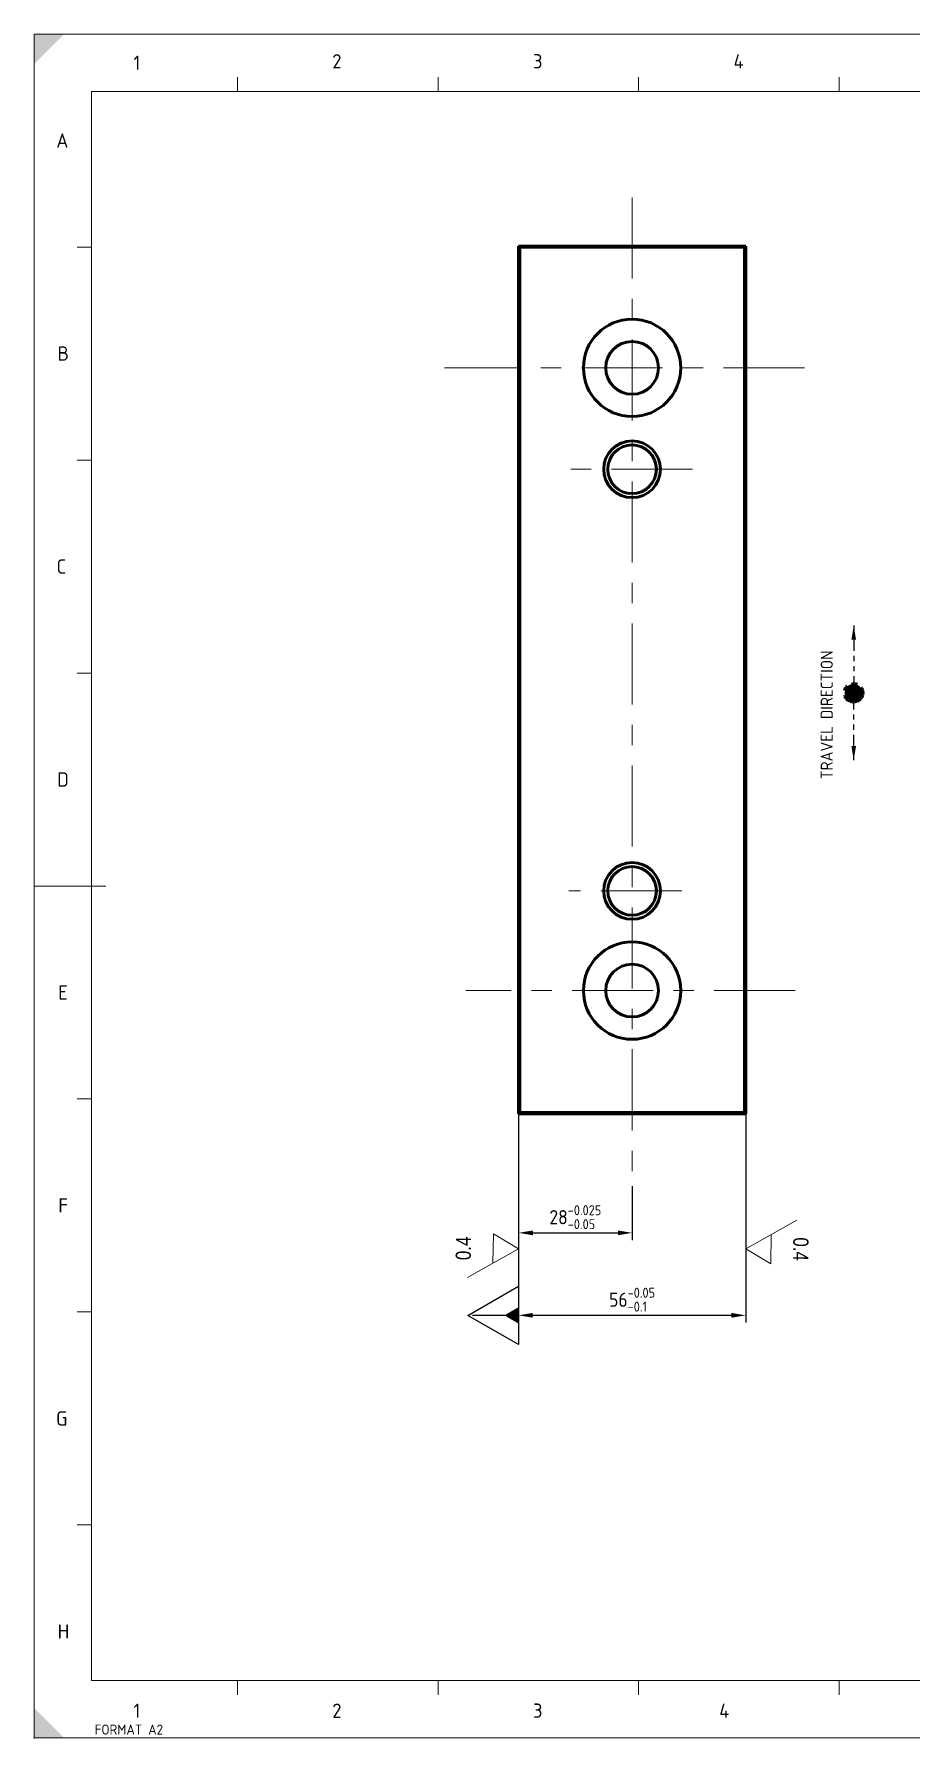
# Model space of a CAD drawing. Header units: millimetres. Extents: x 0 to 647, y 0 to 512.
# Drawn here: x 0 to 216.2, y 0 to 420 of the extents above; entities that cross this region are included whole.
import ezdxf
from ezdxf.enums import TextEntityAlignment as Align

# ---------------------------------------------------------------- set-up
doc = ezdxf.new("R2010")
doc.units = ezdxf.units.MM
doc.header["$LTSCALE"] = 5
doc.linetypes.add('CENTER', pattern=[7, 4, -1, 1, -1])
doc.linetypes.add('PHANTOM', pattern=[2.5, 1.25, -0.25, 0.25, -0.25, 0.25, -0.25])
doc.layers.get('0').update_dxf_attribs({"lineweight": 50})
for name, color, linetype, lineweight in [('15', 7, 'Continuous', 50), ('2', 4, 'Continuous', 50), ('20', 2, 'Continuous', 25), ('21', 140, 'PHANTOM', 70), ('37', 4, 'Continuous', 50), ('5', 3, 'Continuous', 25), ('7', 1, 'CENTER', 18), ('8', 1, 'Continuous', 25), ('Calqu4', 1, 'Continuous', 25)]:
    doc.layers.add(name, color=color, linetype=linetype, lineweight=lineweight)
doc.styles.add('BESCHRIFTUNG', font='ISOCP', dxfattribs={"width": 1.045})
doc.styles.get("Standard").update_dxf_attribs({"font": 'isocp.shx'})
doc.styles.add('Style-ENGINEERING', font='ENGINEERING.shx')
doc.dimstyles.new('DIM5', dxfattribs={"dimscale": 5, "dimtxt": 3.5, "dimasz": 2.5, "dimexe": 1, "dimexo": 1, "dimgap": 1.5, "dimtad": 1, "dimtxsty": 'Standard', "dimcen": 0, "dimclrd": 256, "dimclre": 256, "dimclrt": 2, "dimadec": 1, "dimazin": 2, "dimtp": 0.1, "dimtm": 0.1, "dimtfac": 0.6, "dimtmove": 0, "dimatfit": 1, "dimldrblk": 'OPEN30', "dimfxl": 0, "dimlwd": -1, "dimlwe": -1, "dimarcsym": 0})
doc.dimstyles.new('dimech1', dxfattribs={"dimtxt": 3.5, "dimasz": 3.5, "dimexe": 1.8, "dimexo": 0, "dimgap": 1, "dimtad": 1, "dimdsep": 46, "dimtxsty": 'Standard', "dimcen": 0, "dimclrd": 3, "dimclre": 3, "dimclrt": 2, "dimadec": 0, "dimazin": 0, "dimtfac": 0.7, "dimtmove": 0, "dimatfit": 3, "dimfxl": 0, "dimtolj": 1, "dimarcsym": 0})

# ---------------------------------------------------------------- blocks, each defined once
blk = doc.blocks.new('sha2')
at = {"layer": '15', "color": 7, "linetype": 'Continuous', "lineweight": 0}
for p, q in [((0, 210), (0, 192.323)), ((-246.851, 195.859), (-246.851, 199.395)), ((-197.41, 195.859), (-197.41, 199.395)), ((-147.97, 195.859), (-147.97, 199.395)), ((-98.528, 195.859), (-98.528, 199.395)), ((-49.087, 195.859), (-49.087, 199.395)), ((49.794, 195.859), (49.794, 199.395)), ((99.236, 195.859), (99.236, 199.395)), ((148.675, 195.859), (148.675, 199.395)), ((198.117, 195.859), (198.117, 199.395)), ((247.557, 195.859), (247.557, 199.395)), ((-282.872, 157.5), (-286.404, 157.5)), ((282.872, 157.5), (286.404, 157.5)), ((-282.872, 105), (-286.404, 105)), ((282.872, 105), (286.404, 105)), ((-282.872, 52.5), (-286.404, 52.5)), ((282.872, 52.5), (286.404, 52.5)), ((-296.998, 0), (-279.34, 0)), ((296.999, 0), (279.34, 0)), ((-282.872, -52.5), (-286.404, -52.5)), ((282.872, -52.5), (286.404, -52.5)), ((-282.872, -105), (-286.404, -105)), ((282.872, -105), (286.404, -105)), ((-282.872, -157.5), (-286.404, -157.5)), ((282.872, -157.5), (286.404, -157.5)), ((0, -210), (0, -192.323)), ((-246.851, -195.859), (-246.851, -199.395)), ((-197.41, -195.859), (-197.41, -199.395)), ((-147.97, -195.859), (-147.97, -199.395)), ((-98.528, -195.859), (-98.528, -199.395)), ((-70.63, -195.859), (-70.63, -199.395)), ((-63.568, -195.859), (-63.568, -197.98)), ((-56.504, -195.859), (-56.504, -197.98)), ((-49.441, -195.859), (-49.441, -197.98)), ((-42.377, -195.859), (-42.377, -197.98)), ((-35.315, -195.859), (-35.315, -199.395)), ((-28.252, -195.859), (-28.252, -197.98)), ((-21.189, -195.859), (-21.189, -197.98)), ((-14.125, -195.859), (-14.125, -197.98)), ((-7.063, -195.859), (-7.063, -197.98)), ((7.063, -195.859), (7.063, -197.98)), ((14.125, -195.859), (14.125, -197.98)), ((21.189, -195.859), (21.189, -197.98)), ((28.252, -195.859), (28.252, -197.98)), ((35.316, -195.859), (35.316, -199.395)), ((42.378, -195.859), (42.378, -197.98)), ((49.44, -195.859), (49.44, -197.98)), ((56.504, -195.859), (56.504, -197.98)), ((63.568, -195.859), (63.568, -197.98)), ((70.63, -195.859), (70.63, -199.395)), ((98.882, -195.859), (98.882, -199.395)), ((148.675, -195.859), (148.675, -199.395)), ((198.117, -195.859), (198.117, -199.395)), ((247.557, -195.859), (247.557, -199.395)), ((70.63, -197.98), (-70.63, -197.98))]:
    blk.add_line(p, q, dxfattribs=at)
at = {"layer": '15', "color": 8, "linetype": 'Continuous', "lineweight": 0}
blk.add_lwpolyline([(-296.998, 210), (297, 210), (297, -210), (-296.998, -210)], close=True, dxfattribs=at)
at = {"layer": '15', "color": 7, "linetype": 'Continuous', "lineweight": 0}
blk.add_lwpolyline([(-282.872, 195.859), (282.872, 195.859), (282.872, -195.859), (-282.872, -195.859)], close=True, dxfattribs=at)
for points in [[(-296.998, 202.576), (-289.582, 210), (-296.998, 210)], [(297, 202.576), (289.584, 210), (297, 210)], [(-296.998, -202.576), (-289.582, -210), (-296.998, -210)], [(297, -202.576), (289.584, -210), (297, -210)]]:
    blk.add_solid(points, dxfattribs=at)
at = {"layer": '15', "color": 7, "linetype": 'Continuous', "lineweight": 0, "style": 'BESCHRIFTUNG'}
for s, height, width, p in [('1', 3.535, 1.043817, (-272.489, 201.162)), ('2', 3.535, 1.043817, (-223.468, 201.516)), ('3', 3.535, 1.043817, (-173.991, 201.516)), ('4', 3.535, 1.043817, (-124.557, 201.516)), ('5', 3.535, 1.043817, (-75.098, 201.516)), ('6', 3.535, 1.043817, (-25.842, 201.516)), ('7', 3.535, 1.043817, (23.12, 201.516)), ('8', 3.535, 1.043817, (73.119, 201.516)), ('9', 3.535, 1.043817, (122.481, 201.516)), ('10', 3.535, 1.043817, (170.058, 201.516)), ('11', 3.535, 1.043817, (220.121, 201.516)), ('12', 3.535, 1.043817, (269.143, 201.516)), ('A', 3.535, 1.043817, (-291.524, 181.983)), ('A', 3.535, 1.043817, (287.992, 181.983)), ('B', 3.535, 1.043817, (-291.214, 129.482)), ('B', 3.535, 1.043817, (288.303, 129.482)), ('C', 3.535, 1.043817, (-291.459, 76.983)), ('C', 3.535, 1.043817, (288.06, 76.983)), ('D', 3.535, 1.043817, (-291.29, 24.482)), ('D', 3.535, 1.043817, (288.228, 24.482)), ('E', 3.535, 1.043817, (-291.065, -28.018)), ('E', 3.535, 1.043817, (288.454, -28.018)), ('F', 3.535, 1.043817, (-291.016, -80.518)), ('F', 3.535, 1.043817, (288.501, -80.518)), ('G', 3.535, 1.043817, (-291.579, -133.018)), ('G', 3.535, 1.043817, (287.938, -133.018)), ('H', 3.535, 1.043817, (-291.184, -185.518)), ('H', 3.535, 1.043817, (288.334, -185.518)), ('1', 3.535, 1.043817, (-272.489, -205.051)), ('2', 3.535, 1.043817, (-223.468, -205.051)), ('3', 3.535, 1.043817, (-173.991, -205.051)), ('4', 3.535, 1.043817, (-128.088, -205.051)), ('5', 3.535, 1.043817, (-75.451, -205.051)), ('6', 3.535, 1.043817, (-26.195, -205.051)), ('7', 3.535, 1.043817, (23.473, -205.051)), ('8', 3.535, 1.043817, (72.766, -205.051)), ('9', 3.535, 1.043817, (122.481, -205.051)), ('10', 3.535, 1.043817, (166.528, -205.051)), ('11', 3.535, 1.043817, (220.121, -205.051)), ('12', 3.535, 1.043817, (269.143, -205.051)), ('FORMAT A2', 2.474, 1.040355, (-282.049, -209.176))]:
    blk.add_text(s, height=height, dxfattribs=dict(at, width=width)).set_placement(p)
blk = doc.blocks.new('*D17')
at = {"layer": '5', "color": 3, "lineweight": -2}
for p, q in [((119.43, 153.8), (119.43, 102.37)), ((175.43, 153.8), (175.43, 102.37)), ((122.93, 104.17), (171.93, 104.17))]:
    blk.add_line(p, q, dxfattribs=at)
at = {"layer": '5', "color": 3}
for points in [[(122.93, 104.76), (122.93, 103.59), (119.43, 104.17)], [(171.93, 104.76), (171.93, 103.59), (175.43, 104.17)]]:
    blk.add_solid(points, dxfattribs=at)
at = {"layer": 'Defpoints', "color": 0}
for p in [(119.43, 153.8), (175.43, 153.8), (175.43, 104.17)]:
    blk.add_point(p, dxfattribs=at)
at = {"layer": '5', "color": 2, "insert": (147.43, 108.03), "char_height": 3.5, "attachment_point": 5}
blk.add_mtext('\\A1;56{\\H2.450000;\\S-0.05^ -0.1;}', dxfattribs=at)
blk = doc.blocks.new('BAS')
at = {"layer": '20', "color": 6, "linetype": 'Continuous', "lineweight": 18}
blk.add_line((-2.89, -5), (2.89, -5), dxfattribs=at)
at = {"layer": '20', "color": 6, "linetype": 'Continuous', "lineweight": 18, "flags": 128}
blk.add_lwpolyline([(-2.89, -5), (0, 0), (5.77, -10)], dxfattribs=at)
at = {"layer": '20', "color": 6, "linetype": 'Continuous', "lineweight": 18, "style": 'Style-ENGINEERING', "width": 0.833334}
blk.add_attdef('BAS_17103', text='', height=3, dxfattribs=at).set_placement((-3.66, -4.17), align=Align.RIGHT)
blk.add_attdef('BAS_17102', (2.83, -4.17), '', height=3, dxfattribs=at)
for tag, p in [('BAS_17104', (0.05, -9.37)), ('BAS_17101', (0.04, -14))]:
    blk.add_attdef(tag, text='', height=3, dxfattribs=at).set_placement(p, align=Align.CENTER)
blk = doc.blocks.new('*D24')
at = {"layer": '8', "color": 3, "lineweight": -2}
for p, q in [((119.46, 153.8), (119.46, 122.7)), ((147.43, 136.04), (147.43, 122.7)), ((122.96, 124.5), (143.93, 124.5))]:
    blk.add_line(p, q, dxfattribs=at)
at = {"layer": '8', "color": 3}
for points in [[(122.96, 125.08), (122.96, 123.91), (119.46, 124.5)], [(143.93, 125.08), (143.93, 123.91), (147.43, 124.5)]]:
    blk.add_solid(points, dxfattribs=at)
at = {"layer": 'Defpoints', "color": 0}
for p in [(119.46, 153.8), (147.43, 136.04), (147.43, 124.5)]:
    blk.add_point(p, dxfattribs=at)
at = {"layer": '8', "color": 2, "insert": (133.44, 128.36), "char_height": 3.5, "attachment_point": 5}
blk.add_mtext('\\A1;28{\\H2.450000;\\S-0.025^ -0.05;}', dxfattribs=at)

msp = doc.modelspace()

# ---------------------------------------------------------------- hatches: boundary and pattern name
at = {"layer": '21'}
msp.add_hatch(color=256, dxfattribs=at).paths.add_polyline_path([(204.218, 257.621, 1), (199.819, 257.621, 1)])

# ---------------------------------------------------------------- linework, layer by layer
at = {"linetype": 'Continuous', "lineweight": 0}
msp.add_point((0, 0), dxfattribs=at)
msp.add_point((0, 0), dxfattribs=at)
at = {"layer": '2'}
for p, q in [((175.427, 367.728), (119.427, 367.728)), ((119.427, 367.728), (119.427, 153.798)), ((175.427, 367.728), (175.427, 153.798)), ((175.427, 153.798), (119.427, 153.798))]:
    msp.add_line(p, q, dxfattribs=at)
at = {"layer": '21'}
msp.add_circle((202.018, 257.621), 2.199, dxfattribs=at)
at = {"layer": '37'}
for centre, radius in [((147.427, 337.727), 12), ((147.427, 337.727), 6.5), ((147.427, 312.727), 7), ((147.427, 312.727), 6), ((147.427, 208.797), 7), ((147.427, 208.797), 6), ((147.427, 184.214), 12), ((147.427, 184.214), 6.5)]:
    msp.add_circle(centre, radius, dxfattribs=at)
at = {"layer": '7'}
for p, q in [((147.427, 379.741), (147.427, 136.035)), ((189.96, 337.727), (101.143, 337.727)), ((162.342, 312.727), (131.378, 312.727)), ((159.717, 208.797), (131.827, 208.797)), ((187.646, 184.214), (106.421, 184.214))]:
    msp.add_line(p, q, dxfattribs=at)
at = {"layer": 'Calqu4'}
for p, q in [((119.927, 367.232), (119.427, 367.728)), ((174.927, 367.232), (119.927, 367.232)), ((119.927, 367.232), (119.927, 154.294)), ((174.927, 367.232), (175.427, 367.728)), ((174.927, 367.232), (174.927, 154.294)), ((119.927, 154.294), (119.427, 153.798)), ((174.927, 154.294), (119.927, 154.294)), ((174.927, 154.294), (175.427, 153.798))]:
    msp.add_line(p, q, dxfattribs=at)

# ---------------------------------------------------------------- block references
at = {"layer": '15', "linetype": 'Continuous', "lineweight": 0}
msp.add_blockref('sha2', (296.998, 210), dxfattribs=at)
at = {"layer": '20', "color": 6, "linetype": 'Continuous', "lineweight": 18}
ref = msp.add_blockref('BAS', (175.427, 120.586), dxfattribs=dict(at, xscale=1.250000000000002, yscale=1.25, zscale=1.25, rotation=89.31252850705062))
ref.add_attrib('BAS_17104', '0.4', dxfattribs={"color": 6, "linetype": 'Continuous', "lineweight": 18, "height": 3.75, "rotation": 269.31253, "style": 'Style-ENGINEERING', "width": 0.833334}).set_placement((187.145, 120.506), align=Align.CENTER)
ref = msp.add_blockref('BAS', (119.427, 120.586), dxfattribs=dict(at, xscale=1.250000000000002, yscale=1.25, zscale=1.25, rotation=269.3125285070506))
ref.add_attrib('BAS_17104', '0.4', dxfattribs={"color": 6, "linetype": 'Continuous', "lineweight": 18, "height": 3.75, "rotation": 89.31253, "style": 'Style-ENGINEERING', "width": 0.833334}).set_placement((107.71, 120.666), align=Align.CENTER)

# ---------------------------------------------------------------- texts
at = {"layer": '21', "insert": (193.914, 236.353), "char_height": 3, "width": 55.4, "attachment_point": 1, "rotation": 90}
msp.add_mtext('TRAVEL DIRECTION', dxfattribs=at)

# ---------------------------------------------------------------- dimensions: what is measured, and where the dimension line sits
at = {"layer": '5'}
dim = msp.add_linear_dim(base=(175.427, 104.174), p1=(119.427, 153.798), p2=(175.427, 153.798), dimstyle='dimech1', override={"dimgap": 1, "dimtol": 1, "dimlim": 0, "dimtp": -0.05, "dimtm": 0.1}, dxfattribs=at)
dim.commit()
dim.dimension.update_dxf_attribs({"geometry": '*D17', "text_midpoint": (147.427, 104.174), "dimtype": 160})
at = {"layer": '8'}
dim = msp.add_linear_dim(base=(147.427, 124.498), p1=(119.46, 153.799), p2=(147.427, 136.035), dimstyle='dimech1', override={"dimgap": 1, "dimdec": 0, "dimtol": 1, "dimlim": 0, "dimtp": -0.025, "dimtm": 0.05, "dimtdec": 3}, dxfattribs=at)
dim.commit()
dim.dimension.update_dxf_attribs({"geometry": '*D24', "text_midpoint": (133.444, 128.356)})

# ---------------------------------------------------------------- leaders
at = {"layer": '21', "lineweight": 50}
for points in [[(202.064, 274.208), (202.064, 259.811)], [(202.064, 241.034), (202.064, 255.43)]]:
    msp.add_leader(points, dimstyle='dimech1', override={"dimgap": 1, "dimtad": 0}, dxfattribs=at)
at = {"layer": '5'}
for points, dimstyle, override in [([(119.427, 104.159), (108.103, 104.159)], 'DIM5', {"dimgap": 1.5, "dimtad": 0, "dimldrblk": 'DatumBlank'}), ([(119.427, 104.159), (108.104, 104.159)], 'dimech1', {"dimgap": 1, "dimtad": 0, "dimldrblk": 'DatumFilled'})]:
    msp.add_leader(points, dimstyle=dimstyle, override=override, dxfattribs=at)

doc.saveas('drawing.dxf')
